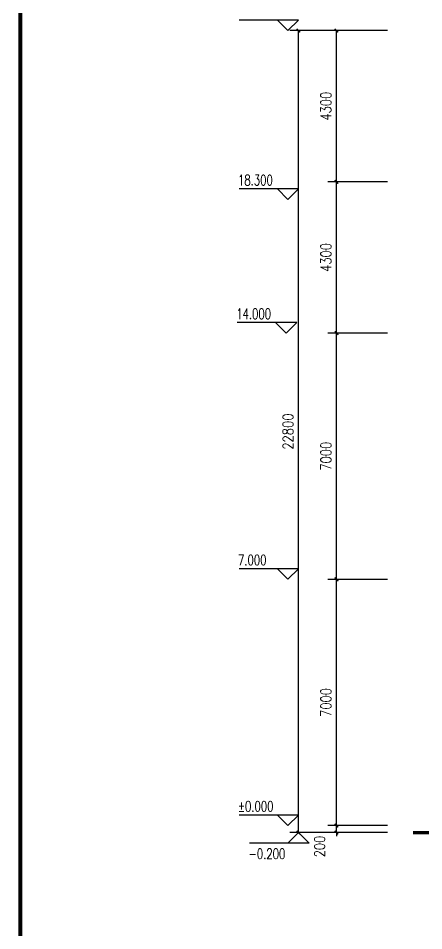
# Model space of a CAD drawing. Header units: millimetres. Extents: x 591771 to 1936534, y -622016 to 355666.
# Drawn here: x 678420 to 689958, y -90199 to -64259 of the extents above; entities that cross this region are included whole.
import ezdxf

# ---------------------------------------------------------------- set-up
doc = ezdxf.new("R2010")
doc.units = ezdxf.units.MM
doc.header["$LTSCALE"] = 80
for name, color, linetype in [('\\M+5BDA8-\\M+5B1EA\\M+5B8DF', 3, 'Continuous'), ('\\M+5BDA8-\\M+5B3DF\\M+5B4E7', 3, 'Continuous'), ('\\M+5C1A2\\M+5C3E6\\M+5CFDF\\M+5CCF55', 140, 'Continuous'), ('\\M+5CDBC\\M+5BFF2', 252, 'Continuous'), ('PUB_TEXT', 7, 'Continuous')]:
    doc.layers.add(name, color=color, linetype=linetype)
doc.styles.add('A-STANDARD', font='SIMPLEX', dxfattribs={"bigfont": 'GBCBIG'})
doc.styles.add('DIM_FONT', font='SIMPLEX.shx', dxfattribs={"width": 0.8})
doc.dimstyles.new('DIMN', dxfattribs={"dimtxt": 300, "dimasz": 100, "dimexe": 250, "dimexo": 300, "dimgap": 150, "dimtad": 1, "dimdec": 0, "dimzin": 0, "dimdsep": 46, "dimtxsty": 'DIM_FONT', "dimblk": 'ARCHTICK', "dimcen": 0.09, "dimclrt": 7, "dimazin": 2, "dimtfac": 1, "dimtdec": 0, "dimtix": 1, "dimtmove": 2, "dimatfit": 3, "dimldrblk": 'ARCHTICK', "dimfxl": 0, "dimtolj": 1, "dimtzin": 0, "dimarcsym": 0})

# ---------------------------------------------------------------- blocks, each defined once
blk = doc.blocks.new('_ArchTick')
at = {"color": 0, "linetype": 'ByBlock', "const_width": 0.4}
blk.add_lwpolyline([(-0.5, -0.5), (0.5, 0.5)], dxfattribs=at)
blk = doc.blocks.new('*D118')
at = {"layer": '\\M+5BDA8-\\M+5B3DF\\M+5B4E7', "color": 0, "lineweight": -2, "transparency": 16777216}
for p, q in [((687475, -64609), (686144, -64609)), ((686394, -87409), (686394, -64609)), ((687475, -87409), (686144, -87409))]:
    blk.add_line(p, q, dxfattribs=at)
at = {"layer": 'Defpoints', "color": 0, "transparency": 16777216}
for p in [(686394, -64609), (687775, -64609), (687775, -87409)]:
    blk.add_point(p, dxfattribs=at)
at = {"layer": '\\M+5BDA8-\\M+5B3DF\\M+5B4E7', "color": 0, "lineweight": -2, "transparency": 16777216, "xscale": 100, "yscale": 100, "zscale": 100}
for p, rotation in [((686394, -64609), 90), ((686394, -87409), 270)]:
    blk.add_blockref('_ArchTick', p, dxfattribs=dict(at, rotation=rotation))
at = {"layer": '\\M+5BDA8-\\M+5B3DF\\M+5B4E7', "color": 7, "transparency": 16777216, "insert": (686094, -76009), "char_height": 300, "attachment_point": 5, "rotation": 90, "style": 'DIM_FONT'}
blk.add_mtext('\\A1;22800', dxfattribs=at)
blk = doc.blocks.new('*D119')
at = {"layer": '\\M+5BDA8-\\M+5B3DF\\M+5B4E7', "color": 0, "lineweight": -2, "transparency": 16777216}
for p, q in [((687475, -87209), (687475, -87109)), ((688926, -87209), (687225, -87209)), ((688926, -87409), (687225, -87409)), ((687475, -87409), (687475, -87209)), ((687475, -87409), (687475, -87509))]:
    blk.add_line(p, q, dxfattribs=at)
at = {"layer": 'Defpoints', "color": 0, "transparency": 16777216}
for p in [(687475, -87209), (689226, -87209), (689226, -87409)]:
    blk.add_point(p, dxfattribs=at)
at = {"layer": '\\M+5BDA8-\\M+5B3DF\\M+5B4E7', "color": 0, "lineweight": -2, "transparency": 16777216, "xscale": 100, "yscale": 100, "zscale": 100}
for p, rotation in [((687475, -87209), 270), ((687475, -87409), 90)]:
    blk.add_blockref('_ArchTick', p, dxfattribs=dict(at, rotation=rotation))
at = {"layer": '\\M+5BDA8-\\M+5B3DF\\M+5B4E7', "color": 7, "transparency": 16777216, "insert": (686996, -87804), "char_height": 300, "attachment_point": 5, "rotation": 90, "style": 'DIM_FONT'}
blk.add_mtext('\\A1;200', dxfattribs=at)
blk = doc.blocks.new('*D120')
at = {"layer": '\\M+5BDA8-\\M+5B3DF\\M+5B4E7', "color": 0, "lineweight": -2, "transparency": 16777216}
for p, q in [((688926, -80209), (687225, -80209)), ((687475, -87209), (687475, -80209)), ((688926, -87209), (687225, -87209))]:
    blk.add_line(p, q, dxfattribs=at)
at = {"layer": 'Defpoints', "color": 0, "transparency": 16777216}
for p in [(687475, -80209), (689226, -80209), (689226, -87209)]:
    blk.add_point(p, dxfattribs=at)
at = {"layer": '\\M+5BDA8-\\M+5B3DF\\M+5B4E7', "color": 0, "lineweight": -2, "transparency": 16777216, "xscale": 100, "yscale": 100, "zscale": 100}
for p, rotation in [((687475, -80209), 90), ((687475, -87209), 270)]:
    blk.add_blockref('_ArchTick', p, dxfattribs=dict(at, rotation=rotation))
at = {"layer": '\\M+5BDA8-\\M+5B3DF\\M+5B4E7', "color": 7, "transparency": 16777216, "insert": (687175, -83709), "char_height": 300, "attachment_point": 5, "rotation": 90, "style": 'DIM_FONT'}
blk.add_mtext('\\A1;7000', dxfattribs=at)
blk = doc.blocks.new('*D121')
at = {"layer": '\\M+5BDA8-\\M+5B3DF\\M+5B4E7', "color": 0, "lineweight": -2, "transparency": 16777216}
for p, q in [((688926, -73209), (687225, -73209)), ((687475, -80209), (687475, -73209)), ((688926, -80209), (687225, -80209))]:
    blk.add_line(p, q, dxfattribs=at)
at = {"layer": 'Defpoints', "color": 0, "transparency": 16777216}
for p in [(687475, -73209), (689226, -73209), (689226, -80209)]:
    blk.add_point(p, dxfattribs=at)
at = {"layer": '\\M+5BDA8-\\M+5B3DF\\M+5B4E7', "color": 0, "lineweight": -2, "transparency": 16777216, "xscale": 100, "yscale": 100, "zscale": 100}
for p, rotation in [((687475, -73209), 90), ((687475, -80209), 270)]:
    blk.add_blockref('_ArchTick', p, dxfattribs=dict(at, rotation=rotation))
at = {"layer": '\\M+5BDA8-\\M+5B3DF\\M+5B4E7', "color": 7, "transparency": 16777216, "insert": (687175, -76709), "char_height": 300, "attachment_point": 5, "rotation": 90, "style": 'DIM_FONT'}
blk.add_mtext('\\A1;7000', dxfattribs=at)
blk = doc.blocks.new('*D122')
at = {"layer": '\\M+5BDA8-\\M+5B3DF\\M+5B4E7', "color": 0, "lineweight": -2, "transparency": 16777216}
for p, q in [((688926, -68909), (687225, -68909)), ((687475, -73209), (687475, -68909)), ((688926, -73209), (687225, -73209))]:
    blk.add_line(p, q, dxfattribs=at)
at = {"layer": 'Defpoints', "color": 0, "transparency": 16777216}
for p in [(687475, -68909), (689226, -68909), (689226, -73209)]:
    blk.add_point(p, dxfattribs=at)
at = {"layer": '\\M+5BDA8-\\M+5B3DF\\M+5B4E7', "color": 0, "lineweight": -2, "transparency": 16777216, "xscale": 100, "yscale": 100, "zscale": 100}
for p, rotation in [((687475, -68909), 90), ((687475, -73209), 270)]:
    blk.add_blockref('_ArchTick', p, dxfattribs=dict(at, rotation=rotation))
at = {"layer": '\\M+5BDA8-\\M+5B3DF\\M+5B4E7', "color": 7, "transparency": 16777216, "insert": (687175, -71059), "char_height": 300, "attachment_point": 5, "rotation": 90, "style": 'DIM_FONT'}
blk.add_mtext('\\A1;4300', dxfattribs=at)
blk = doc.blocks.new('*D123')
at = {"layer": '\\M+5BDA8-\\M+5B3DF\\M+5B4E7', "color": 0, "lineweight": -2, "transparency": 16777216}
for p, q in [((688926, -64609), (687225, -64609)), ((687475, -68909), (687475, -64609)), ((688926, -68909), (687225, -68909))]:
    blk.add_line(p, q, dxfattribs=at)
at = {"layer": 'Defpoints', "color": 0, "transparency": 16777216}
for p in [(687475, -64609), (689226, -64609), (689226, -68909)]:
    blk.add_point(p, dxfattribs=at)
at = {"layer": '\\M+5BDA8-\\M+5B3DF\\M+5B4E7', "color": 0, "lineweight": -2, "transparency": 16777216, "xscale": 100, "yscale": 100, "zscale": 100}
for p, rotation in [((687475, -64609), 90), ((687475, -68909), 270)]:
    blk.add_blockref('_ArchTick', p, dxfattribs=dict(at, rotation=rotation))
at = {"layer": '\\M+5BDA8-\\M+5B3DF\\M+5B4E7', "color": 7, "transparency": 16777216, "insert": (687175, -66759), "char_height": 300, "attachment_point": 5, "rotation": 90, "style": 'DIM_FONT'}
blk.add_mtext('\\A1;4300', dxfattribs=at)

msp = doc.modelspace()

# ---------------------------------------------------------------- linework, layer by layer
at = {"layer": '\\M+5BDA8-\\M+5B1EA\\M+5B8DF'}
for p, q in [((686394.1, -64308.8), (684704.1, -64308.8)), ((686094.1, -64608.8), (685794.1, -64308.8)), ((686094.1, -64608.8), (686394.1, -64308.8)), ((686394.1, -69108.8), (684704.1, -69108.8)), ((686094.1, -69408.8), (685794.1, -69108.8)), ((686094.1, -69408.8), (686394.1, -69108.8)), ((686343.2, -72908.8), (684653.2, -72908.8)), ((686043.2, -73208.8), (685743.2, -72908.8)), ((686043.2, -73208.8), (686343.2, -72908.8)), ((686394.1, -79908.8), (684704.1, -79908.8)), ((686094.1, -80208.8), (685794.1, -79908.8)), ((686094.1, -80208.8), (686394.1, -79908.8)), ((686394.1, -86908.8), (684704.1, -86908.8)), ((686094.1, -87208.8), (685794.1, -86908.8)), ((686094.1, -87208.8), (686394.1, -86908.8)), ((686394.1, -87408.8), (686094.1, -87708.8)), ((686394.1, -87408.8), (686694.1, -87708.8)), ((686694.1, -87708.8), (685004.1, -87708.8))]:
    msp.add_line(p, q, dxfattribs=at)
at = {"layer": '\\M+5C1A2\\M+5C3E6\\M+5CFDF\\M+5CCF55', "const_width": 100}
msp.add_lwpolyline([(689652, -87408.8), (748574.4, -87408.8)], dxfattribs=at)
at = {"layer": '\\M+5CDBC\\M+5BFF2', "color": 2, "const_width": 112.5}
msp.add_lwpolyline([(678476.4, -102536), (760576.3, -102536), (760576.3, -45136), (678476.4, -45136)], close=True, dxfattribs=at)

# ---------------------------------------------------------------- texts
at = {"layer": 'PUB_TEXT', "style": 'A-STANDARD', "width": 0.705882}
for s, p in [('18.300', (684674.1, -69008.7)), ('14.000', (684623.2, -72808.7)), ('7.000', (684674.1, -79808.7)), ('%%P0.000', (684674.1, -86808.7)), ('-0.200', (684974.1, -88158.9))]:
    msp.add_text(s, height=297.5, dxfattribs=at).set_placement(p)

# ---------------------------------------------------------------- dimensions: what is measured, and where the dimension line sits
at = {"layer": '\\M+5BDA8-\\M+5B3DF\\M+5B4E7'}
for p1, p2, distance, picture, middle in [((687774.6, -87408.8), (687774.6, -64608.8), 1380.5, '*D118', (686094.1, -76008.8)), ((689226.1, -68908.8), (689226.1, -64608.8), 1751.5, '*D123', (687174.6, -66758.8)), ((689226.1, -73208.8), (689226.1, -68908.8), 1751.5, '*D122', (687174.6, -71058.8)), ((689226.1, -80208.8), (689226.1, -73208.8), 1751.5, '*D121', (687174.6, -76708.8)), ((689226.1, -87208.8), (689226.1, -80208.8), 1751.5, '*D120', (687174.6, -83708.8))]:
    dim = msp.add_aligned_dim(p1=p1, p2=p2, distance=distance, dimstyle='DIMN', dxfattribs=at)
    dim.commit()
    dim.dimension.update_dxf_attribs({"geometry": picture, "text_midpoint": middle})
dim = msp.add_linear_dim(base=(687474.6, -87208.8), p1=(689226.1, -87408.8), p2=(689226.1, -87208.8), angle=90, dimstyle='DIMN', dxfattribs=at)
dim.commit()
dim.dimension.update_dxf_attribs({"geometry": '*D119', "text_midpoint": (686995.6, -87803.8), "dimtype": 129})

doc.saveas('drawing.dxf')
